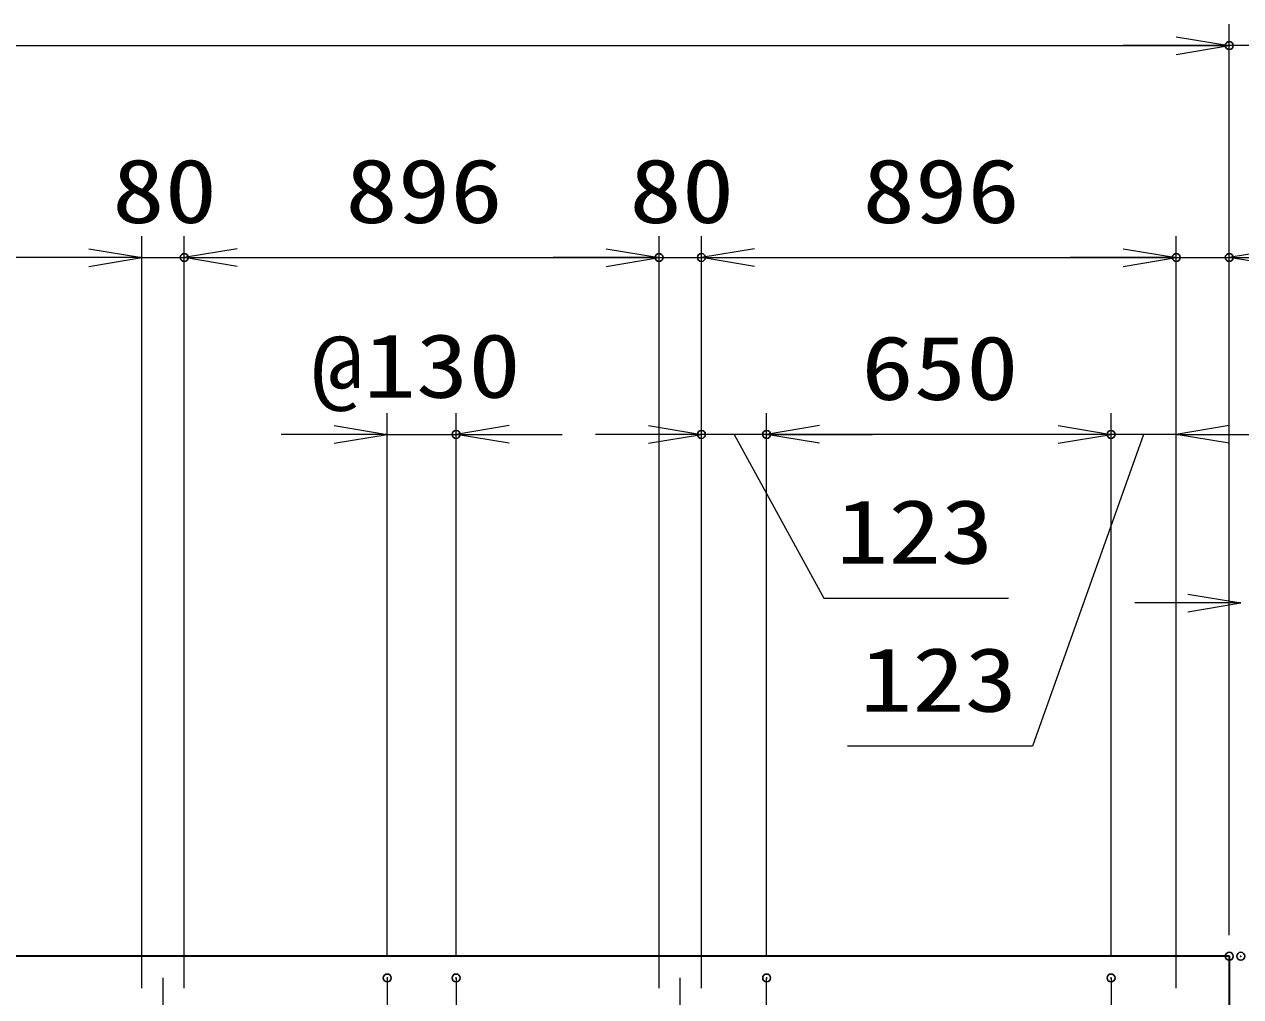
# Model space of a CAD drawing. Units: millimetres at full size. Extents: x -11880 to 11880, y -8400 to 8400.
# Drawn here: x 2584 to 4880, y 770 to 2605 of the extents above; entities that cross this region are included whole.
import ezdxf
from ezdxf.enums import TextEntityAlignment as Align

# ---------------------------------------------------------------- set-up
doc = ezdxf.new("R2010")
doc.units = ezdxf.units.MM
doc.header["$LTSCALE"] = 30
doc.header["$PDMODE"] = 32
doc.header["$PDSIZE"] = 15
doc.linetypes.add('USER1', pattern=[18, 12, -1.5, 3, -1.5])
for name, color, linetype, lineweight in [('0-1_外形線', 7, 'Continuous', 35), ('0-2_軸線', 200, 'USER1', 15), ('0-4_寸法線', 4, 'Continuous', 18), ('0-5_0', 7, 'Continuous', 18)]:
    doc.layers.add(name, color=color, linetype=linetype, lineweight=lineweight)
doc.layers.add('0-6_Defpoints', color=7, linetype='Continuous')
doc.styles.add('ＭＳ ゴシック', font='')
doc.styles.get('ＭＳ ゴシック').set_extended_font_data('MS Gothic')

# ---------------------------------------------------------------- blocks, each defined once
blk = doc.blocks.new('_Open')
at = {"layer": '0-5_0', "color": 4}
blk.add_line((-30, 5), (0, 0), dxfattribs=at)
blk.add_lwpolyline([(-30, -5), (0, 0), (-30, 0)], dxfattribs=at)

msp = doc.modelspace()

# ---------------------------------------------------------------- linework, layer by layer
at = {"layer": '0-1_外形線'}
for q in [(-141.96, 846.63), (4858.04, 746.63)]:
    msp.add_line((4858.04, 846.63), q, dxfattribs=at)
at = {"layer": '0-2_軸線'}
for p, q in [((2846.04, -492.37), (2846.04, 805.63)), ((3269.04, 805.63), (3269.04, -492.37)), ((3399.04, 805.63), (3399.04, -492.37)), ((3822.04, -492.37), (3822.04, 805.63)), ((3985.04, -492.37), (3985.04, 805.63)), ((4635.04, 805.63), (4635.04, -492.37))]:
    msp.add_line(p, q, dxfattribs=at)
at = {"layer": '0-4_寸法線'}
for p, q in [((4858.04, 886.63), (4858.04, 2605.19)), ((4858.04, 886.63), (4858.04, 2605.19)), ((-141.96, 2565.19), (4858.04, 2565.19)), ((4758.04, 2565.19), (4658.04, 2565.19)), ((4988.04, 2565.19), (4858.04, 2565.19)), ((2806.04, 786.63), (2806.04, 2205.19)), ((2806.04, 786.63), (2806.04, 2205.19)), ((2886.04, 786.63), (2886.04, 2205.19)), ((2886.04, 786.63), (2886.04, 2205.19)), ((3782.04, 786.63), (3782.04, 2205.19)), ((3782.04, 786.63), (3782.04, 2205.19)), ((3862.04, 786.63), (3862.04, 2205.19)), ((3862.04, 786.63), (3862.04, 2205.19)), ((4758.04, 786.63), (4758.04, 2205.19)), ((4758.04, 786.63), (4758.04, 2205.19)), ((4858.04, 886.63), (4858.04, 2205.19)), ((2806.04, 2165.19), (1910.04, 2165.19)), ((2706.04, 2165.19), (2606.04, 2165.19)), ((2806.04, 2165.19), (2886.04, 2165.19)), ((2886.04, 2165.19), (3782.04, 2165.19)), ((2986.04, 2165.19), (3086.04, 2165.19)), ((3682.04, 2165.19), (3582.04, 2165.19)), ((3782.04, 2165.19), (3862.04, 2165.19)), ((3862.04, 2165.19), (4758.04, 2165.19)), ((3962.04, 2165.19), (4062.04, 2165.19)), ((4658.04, 2165.19), (4558.04, 2165.19)), ((4758.04, 2165.19), (4858.04, 2165.19)), ((3269.04, 845.63), (3269.04, 1871.37)), ((3399.04, 845.63), (3399.04, 1871.37)), ((3862.04, 786.63), (3862.04, 1871.37)), ((3985.04, 845.63), (3985.04, 1871.37)), ((3985.04, 845.63), (3985.04, 1871.37)), ((4635.04, 845.63), (4635.04, 1871.37)), ((4635.04, 845.63), (4635.04, 1871.37)), ((4758.04, 786.63), (4758.04, 1871.37)), ((3169.04, 1831.37), (3069.04, 1831.37)), ((3269.04, 1831.37), (3399.04, 1831.37)), ((3499.04, 1831.37), (3599.04, 1831.37)), ((3762.04, 1831.37), (3662.04, 1831.37)), ((3985.04, 1831.37), (3862.04, 1831.37)), ((4635.04, 1831.37), (3985.04, 1831.37)), ((4085.04, 1831.37), (4185.04, 1831.37)), ((4535.04, 1831.37), (4435.04, 1831.37)), ((4758.04, 1831.37), (4635.04, 1831.37)), ((4858.04, 1831.37), (4958.04, 1831.37)), ((4779.89, 1513.25), (4679.89, 1513.25))]:
    msp.add_line(p, q, dxfattribs=at)
for points in [[(3923.54, 1831.37), (4092.83, 1522.37), (4441.63, 1522.37)], [(4696.54, 1831.37), (4486.56, 1242.99), (4137.76, 1242.99)]]:
    msp.add_lwpolyline(points, dxfattribs=at)
at = {"layer": '0-6_Defpoints'}
for p in [(4858.04, 2565.19), (2886.04, 2165.19), (3782.04, 2165.19), (3862.04, 2165.19), (4758.04, 2165.19), (4858.04, 2165.19), (3399.04, 1831.37), (3862.04, 1831.37), (3985.04, 1831.37), (4635.04, 1831.37), (4858.04, 846.63), (4858.04, 846.63), (4879.89, 846.63), (3269.04, 805.63), (3399.04, 805.63), (3985.04, 805.63), (4635.04, 805.63)]:
    msp.add_point(p, dxfattribs=at)

# ---------------------------------------------------------------- block references
at = {"layer": '0-4_寸法線', "xscale": 3.333333, "yscale": 3.333333}
for p in [(4858.04, 2565.19), (4858.04, 2565.19), (2806.04, 2165.19), (2806.04, 2165.19), (3782.04, 2165.19), (3782.04, 2165.19), (4758.04, 2165.19), (4758.04, 2165.19), (3269.04, 1831.37), (3862.04, 1831.37), (4635.04, 1831.37), (4635.04, 1831.37), (4879.89, 1513.25)]:
    msp.add_blockref('_Open', p, dxfattribs=at)
at = {"layer": '0-4_寸法線', "xscale": 3.333333, "yscale": 3.333333, "rotation": 180}
for p in [(2886.04, 2165.19), (2886.04, 2165.19), (3862.04, 2165.19), (3862.04, 2165.19), (4858.04, 2165.19), (3399.04, 1831.37), (3985.04, 1831.37), (3985.04, 1831.37), (4758.04, 1831.37)]:
    msp.add_blockref('_Open', p, dxfattribs=at)

# ---------------------------------------------------------------- texts
at = {"layer": '0-4_寸法線', "color": 254, "style": 'ＭＳ ゴシック', "width": 1.2}
for s, p in [('80', (2750.04, 2193.87)), ('896', (3190.04, 2193.87)), ('80', (3726.04, 2193.87)), ('896', (4166.04, 2193.87)), ('@130', (3125.24, 1864.06)), ('650', (4163.64, 1860.06)), ('123', (4116.03, 1551.05)), ('123', (4160.96, 1271.67))]:
    msp.add_text(s, height=121.2, dxfattribs=at).set_placement(p, align=Align.BOTTOM_LEFT)

doc.saveas('drawing.dxf')
